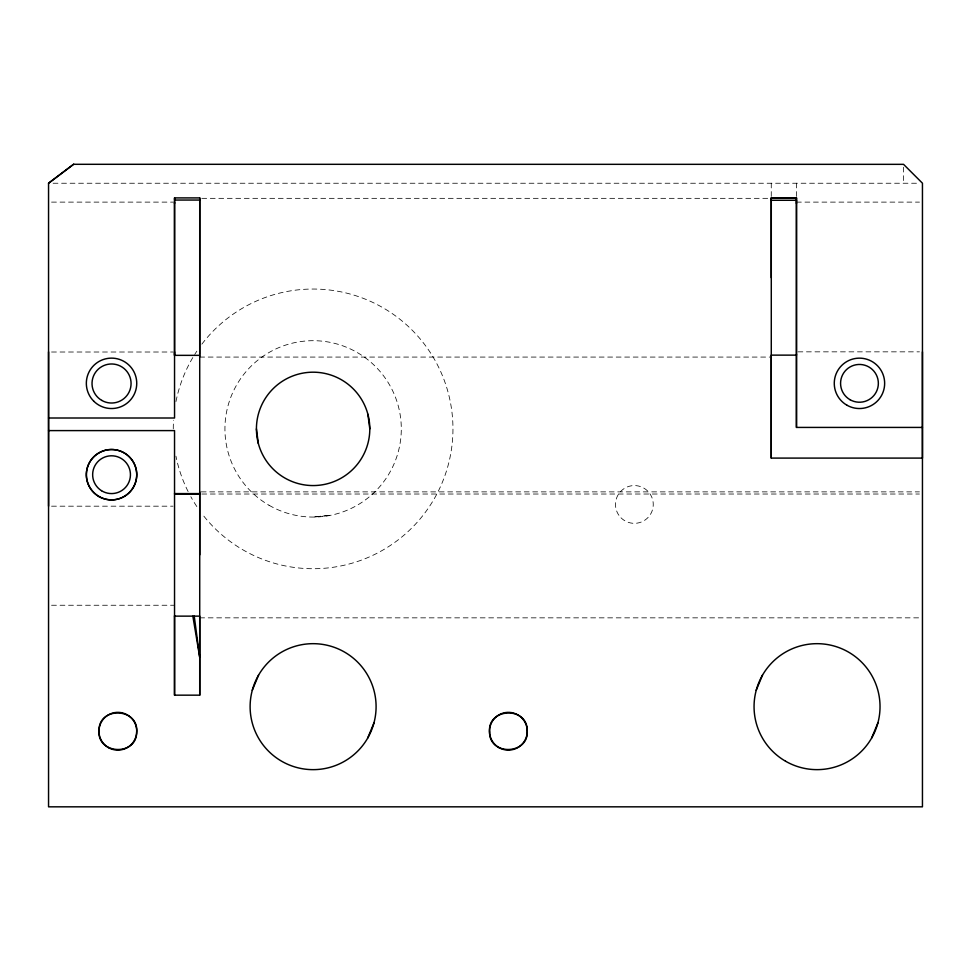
<?xml version="1.0" encoding="UTF-8"?>
<svg xmlns="http://www.w3.org/2000/svg" width="971" height="971" viewBox="0 0 971 971"><rect width="100%" height="100%" fill="white"/><g stroke="black" fill="none" stroke-linecap="round" stroke-linejoin="round"><path stroke-width="0.73" stroke-dasharray="4.86 3.64" d="M771.265 196.445L771.265 183.228M796.463 196.433L796.463 183.203M53.102 183.24L919.416 183.24M201.81 198.339L769.76 198.339M51.548 202.114L173.044 202.114M796.463 202.114L919.452 202.114M797.968 351.842L919.452 351.842M51.548 352.012L173.044 352.012M199.723 357.073L769.76 357.073M201.24 491.872L919.416 491.872M201.834 494.021L919.416 494.021M51.548 506.182L173.032 506.182M51.548 605.249L174.537 605.249M199.723 617.847L919.416 617.847M903.552 167.206L903.552 183.203M201.871 344.147A139.836 139.836 0 0 1 407.468 325.673A139.836 139.836 0 0 1 407.468 532.096A139.836 139.836 0 0 1 201.871 513.61M196.834 506.571A139.836 139.836 0 0 1 190.826 496.715M188.119 491.581A139.836 139.836 0 0 1 175.957 456.164M173.275 428.879A139.836 139.836 0 0 1 173.542 420.225M175.957 401.593A139.836 139.836 0 0 1 196.834 351.186M320.272 516.281L313.111 517.07L330.31 515.37L320.272 516.281M269.016 505.248A88.191 88.191 0 0 0 401.302 428.879A88.191 88.191 0 0 0 269.016 352.509A88.191 88.191 0 0 0 269.016 505.248M621.003 517.81A18.898 18.898 0 0 0 652.621 509.338A18.898 18.898 0 0 0 629.475 486.204A18.898 18.898 0 0 0 621.003 517.81"/><path stroke-width="1.46" d="M48.55 506.182L48.55 351.842M199.723 357.073L199.723 355.35L174.537 355.35L174.549 351.842M199.723 197.902L199.723 695.163L174.525 695.163L174.537 615.711M199.723 354.366L199.735 197.914L174.537 197.902L174.549 418.003L48.55 418.003M922.45 351.842L922.45 458.094L771.265 458.094L771.29 197.902L796.487 197.878L771.265 197.914L771.265 200.281L796.463 200.281L796.475 427.422L922.45 427.422M796.463 427.422L796.487 197.878L796.463 203.57M174.537 355.35L174.537 201.033M73.747 164.305L903.552 164.342L922.45 183.203L922.45 806.828L48.55 806.828L48.55 183.203L73.747 164.172L48.55 183.24M252.266 690.308L258.565 675.124M367.657 738.106L373.956 722.922A62.994 62.994 0 0 0 296.81 645.812A62.994 62.994 0 0 0 268.566 751.202A62.994 62.994 0 0 0 373.956 722.958M756.191 690.308L762.49 675.124M871.594 738.106L877.881 722.922M199.735 200.05L174.549 200.05L174.549 197.914M48.55 430.602L174.537 430.602L174.537 695.163M174.537 493.584L199.723 493.584M174.537 494.021L200.317 494.021M174.525 616.136L199.723 616.136L199.723 695.163M192.853 616.136L199.723 657.367L194.224 616.136M367.875 414.204L369.805 428.879A56.694 56.694 0 0 1 284.77 477.975A56.694 56.694 0 0 1 284.77 379.782A56.694 56.694 0 0 1 369.805 428.879M256.417 428.879L258.347 443.553M796.463 354.366L796.463 355.131L771.265 355.131L771.265 458.094M174.537 202.114L174.549 203.57M771.265 198.339L771.277 277.706M199.723 491.872L199.723 554.866M489.554 731.976C489.275 756.397 529.377 754.698 527.204 730.495C527.484 706.075 487.381 707.774 489.554 731.976M99.018 730.495C96.845 754.698 136.947 756.397 136.668 731.976C138.841 707.774 98.739 706.075 99.018 730.495M498.936 747.597A18.898 18.898 0 0 0 527.277 731.236A18.898 18.898 0 0 0 498.936 714.874A18.898 18.898 0 0 0 498.936 747.597M108.388 747.597A18.898 18.898 0 0 0 136.741 731.236A18.898 18.898 0 0 0 108.388 714.874A18.898 18.898 0 0 0 108.388 747.597M785.539 761.203A62.994 62.994 0 0 0 880.029 706.657A62.994 62.994 0 0 0 785.539 652.111A62.994 62.994 0 0 0 785.539 761.203M101.518 490.707A18.898 18.898 0 0 0 130.43 475.365A18.898 18.898 0 0 0 102.683 457.996A18.898 18.898 0 0 0 101.518 490.707M850.013 399.7A18.898 18.898 0 0 0 878.354 383.339A18.898 18.898 0 0 0 850.013 366.977A18.898 18.898 0 0 0 850.013 399.7M101.785 400.416A19.529 19.529 0 0 0 131.073 383.496A19.529 19.529 0 0 0 101.785 366.589A19.529 19.529 0 0 0 101.785 400.416M98.945 496.521A25.197 25.197 0 0 0 136.741 474.698A25.197 25.197 0 0 0 98.945 452.874A25.197 25.197 0 0 0 98.945 496.509A25.197 25.197 0 0 0 136.741 474.685A25.197 25.197 0 0 0 98.945 452.887A25.197 25.197 0 0 0 98.945 496.521M846.858 405.162A25.197 25.197 0 0 0 884.654 383.339A25.197 25.197 0 0 0 846.858 361.528A25.197 25.197 0 0 0 846.858 405.162M93.726 401.157A25.197 25.197 0 0 0 135.879 389.857A25.197 25.197 0 0 0 105.014 358.991A25.197 25.197 0 0 0 93.726 401.157"/></g></svg>
